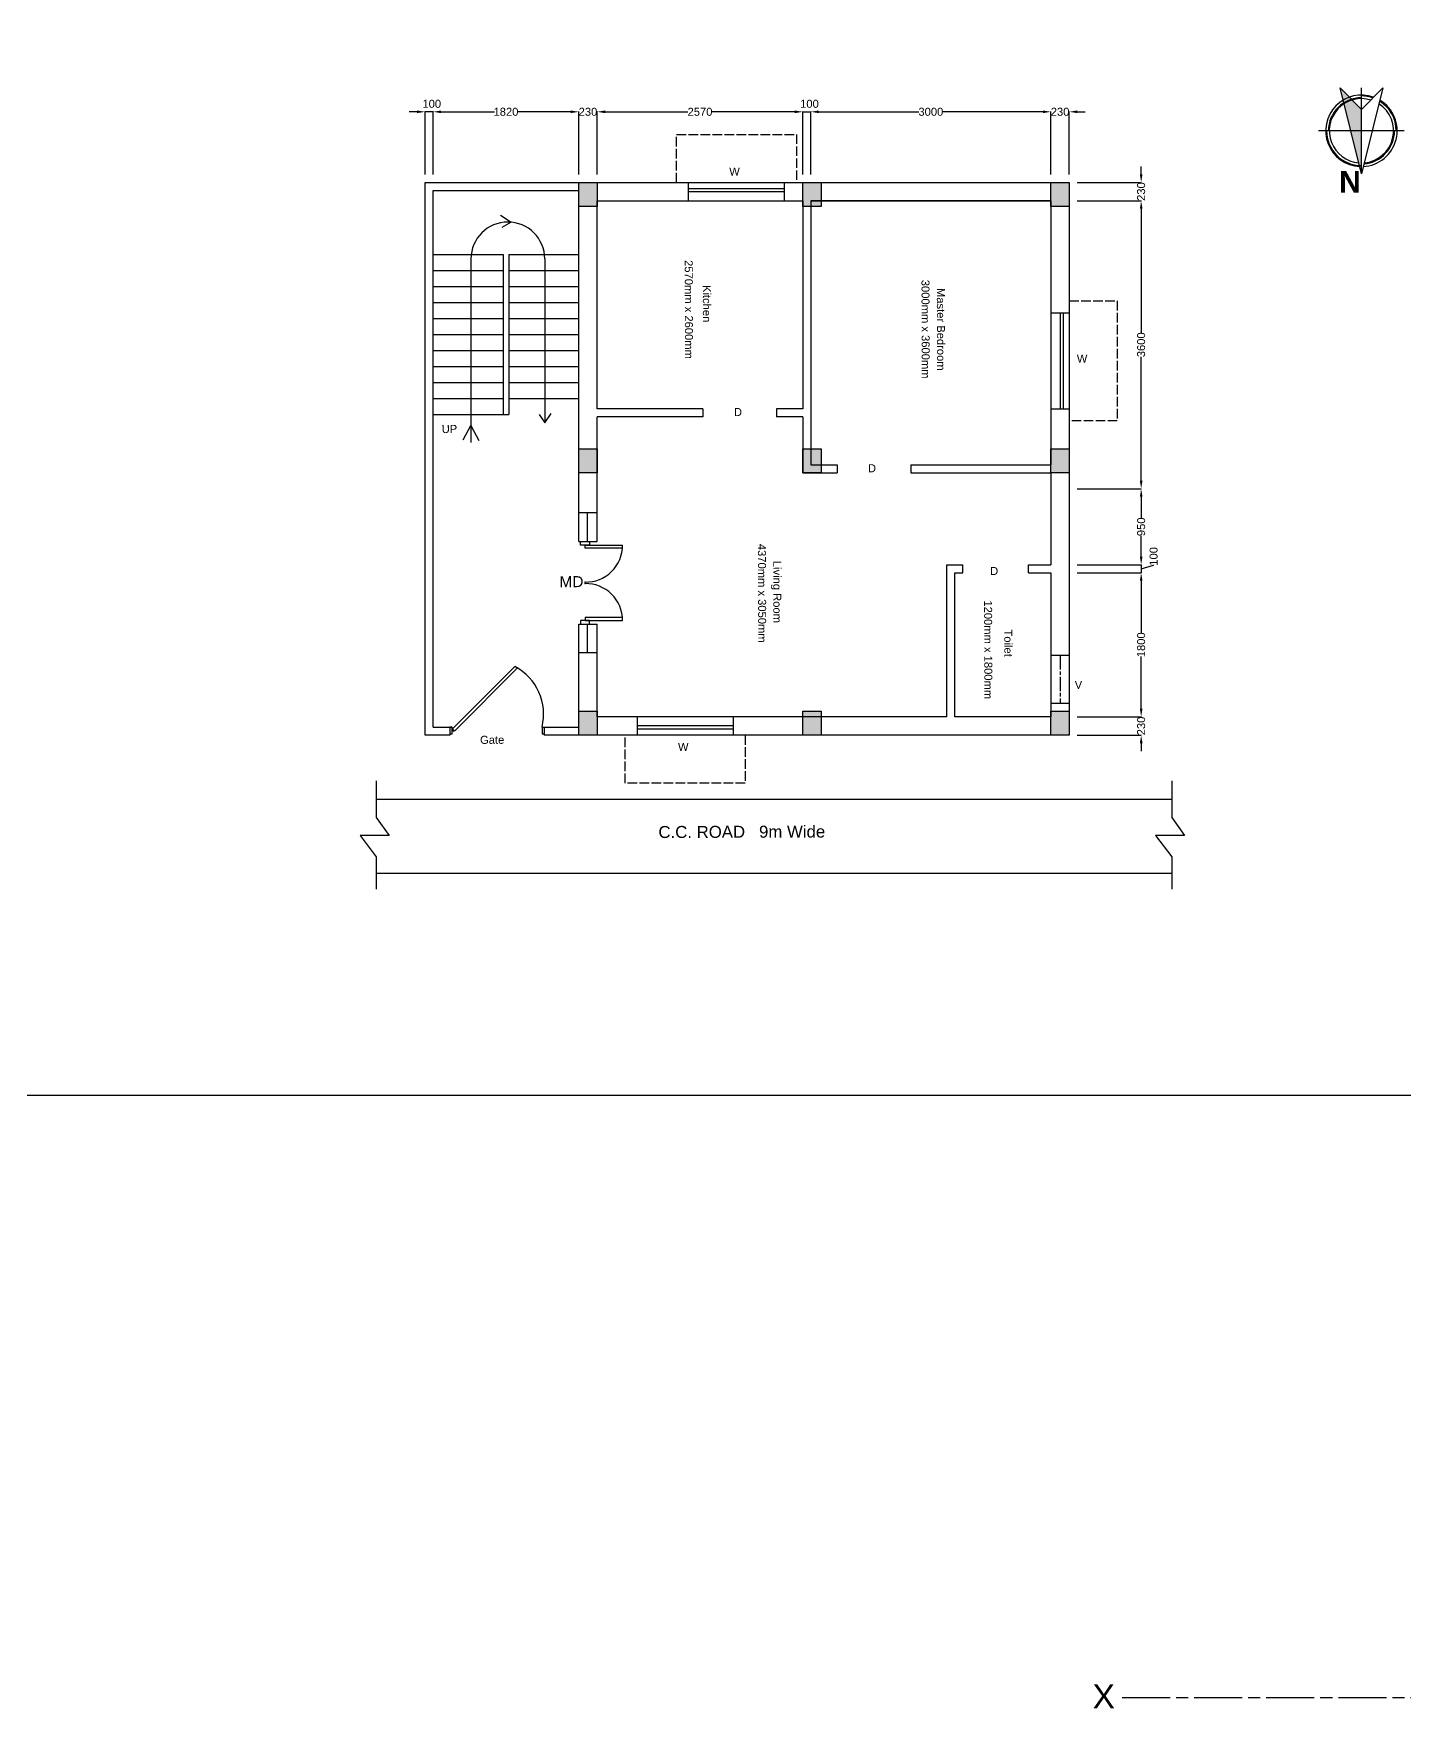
# Model space of a CAD drawing. Header units: millimetres. Extents: x 0 to 454357, y 0 to 194260.
# Drawn here: x 64000 to 81133, y 22038 to 42975 of the extents above; entities that cross this region are included whole.
import ezdxf

# ---------------------------------------------------------------- set-up
doc = ezdxf.new("R2010")
doc.units = ezdxf.units.MM
doc.linetypes.add('ACAD_ISO02W100', pattern=[15, 12, -3])
doc.linetypes.add('ACAD_ISO08W100', pattern=[36, 24, -3, 6, -3])
doc.styles.add('SANSSERIFBOLD', font='SASB____.pfb', dxfattribs={"height": 0.3})
doc.styles.get("Standard").update_dxf_attribs({"font": 'arial.ttf'})
doc.dimstyles.new('ISO-25', dxfattribs={"dimtxt": 100, "dimasz": 100, "dimexe": 1.25, "dimexo": 100, "dimgap": 1, "dimtad": 0, "dimdec": 0, "dimtxsty": 'Standard', "dimcen": 2.5, "dimadec": 0, "dimazin": 0, "dimtfac": 1, "dimtdec": 0, "dimtmove": 0, "dimatfit": 3, "dimfxl": 1, "dimarcsym": 0})

# ---------------------------------------------------------------- blocks, each defined once
blk = doc.blocks.new('*D33')
at = {"color": 0, "lineweight": -2, "transparency": 16777216}
for p, q in [((68994, 41214), (68994, 41998)), ((69094, 41996), (69759, 41996)), ((70714, 41996), (70050, 41996)), ((70814, 41214), (70814, 41998))]:
    blk.add_line(p, q, dxfattribs=at)
at = {"color": 0, "transparency": 16777216}
for points in [[(69094, 42013), (69094, 41980), (68994, 41996)], [(70714, 42013), (70714, 41980), (70814, 41996)]]:
    blk.add_solid(points, dxfattribs=at)
at = {"layer": 'Defpoints', "color": 0, "transparency": 16777216}
for p in [(70814, 41996), (68994, 41114), (70814, 41114)]:
    blk.add_point(p, dxfattribs=at)
at = {"color": 0, "transparency": 16777216, "insert": (69904, 41996), "char_height": 100, "attachment_point": 5}
blk.add_mtext('1820', dxfattribs=at)
blk = doc.blocks.new('*D34')
at = {"color": 0, "lineweight": -2, "transparency": 16777216}
for p, q in [((70714, 41996), (70614, 41996)), ((70814, 41214), (70814, 41998)), ((70814, 41996), (70817, 41996)), ((71044, 41996), (71041, 41996)), ((71044, 41214), (71044, 41998)), ((71144, 41996), (71244, 41996))]:
    blk.add_line(p, q, dxfattribs=at)
at = {"color": 0, "transparency": 16777216}
for points in [[(70714, 42013), (70714, 41980), (70814, 41996)], [(71144, 42013), (71144, 41980), (71044, 41996)]]:
    blk.add_solid(points, dxfattribs=at)
at = {"layer": 'Defpoints', "color": 0, "transparency": 16777216}
for p in [(71044, 41996), (70814, 41114), (71044, 41114)]:
    blk.add_point(p, dxfattribs=at)
at = {"color": 0, "transparency": 16777216, "insert": (70929, 41996), "char_height": 100, "attachment_point": 5}
blk.add_mtext('230', dxfattribs=at)
blk = doc.blocks.new('*D35')
at = {"color": 0, "lineweight": -2, "transparency": 16777216}
for p, q in [((71044, 41214), (71044, 41998)), ((71144, 41996), (72178, 41996)), ((73514, 41996), (72480, 41996)), ((73614, 41214), (73614, 41998))]:
    blk.add_line(p, q, dxfattribs=at)
at = {"color": 0, "transparency": 16777216}
for points in [[(71144, 42013), (71144, 41980), (71044, 41996)], [(73514, 42013), (73514, 41980), (73614, 41996)]]:
    blk.add_solid(points, dxfattribs=at)
at = {"layer": 'Defpoints', "color": 0, "transparency": 16777216}
for p in [(73614, 41996), (71044, 41114), (73614, 41114)]:
    blk.add_point(p, dxfattribs=at)
at = {"color": 0, "transparency": 16777216, "insert": (72329, 41996), "char_height": 100, "attachment_point": 5}
blk.add_mtext('2570', dxfattribs=at)
blk = doc.blocks.new('*D36')
at = {"color": 0, "lineweight": -2, "transparency": 16777216}
for p, q in [((73514, 41996), (73414, 41996)), ((73614, 41214), (73614, 41998)), ((73614, 41996), (73714, 41996)), ((73714, 41214), (73714, 41998)), ((73814, 41996), (73914, 41996))]:
    blk.add_line(p, q, dxfattribs=at)
at = {"color": 0, "transparency": 16777216}
for points in [[(73514, 42013), (73514, 41980), (73614, 41996)], [(73814, 42013), (73814, 41980), (73714, 41996)]]:
    blk.add_solid(points, dxfattribs=at)
at = {"layer": 'Defpoints', "color": 0, "transparency": 16777216}
for p in [(73714, 41996), (73614, 41114), (73714, 41114)]:
    blk.add_point(p, dxfattribs=at)
at = {"color": 0, "transparency": 16777216, "insert": (73697, 42096), "char_height": 100, "attachment_point": 5}
blk.add_mtext('100', dxfattribs=at)
blk = doc.blocks.new('*D37')
at = {"color": 0, "lineweight": -2, "transparency": 16777216}
for p, q in [((73714, 41214), (73714, 41998)), ((73814, 41996), (75064, 41996)), ((76614, 41996), (75364, 41996)), ((76714, 41214), (76714, 41998))]:
    blk.add_line(p, q, dxfattribs=at)
at = {"color": 0, "transparency": 16777216}
for points in [[(73814, 42013), (73814, 41980), (73714, 41996)], [(76614, 42013), (76614, 41980), (76714, 41996)]]:
    blk.add_solid(points, dxfattribs=at)
at = {"layer": 'Defpoints', "color": 0, "transparency": 16777216}
for p in [(76714, 41996), (73714, 41114), (76714, 41114)]:
    blk.add_point(p, dxfattribs=at)
at = {"color": 0, "transparency": 16777216, "insert": (75214, 41996), "char_height": 100, "attachment_point": 5}
blk.add_mtext('3000', dxfattribs=at)
blk = doc.blocks.new('*D38')
at = {"color": 0, "lineweight": -2, "transparency": 16777216}
for p, q in [((76614, 41996), (76514, 41996)), ((76714, 41214), (76714, 41998)), ((76714, 41996), (76717, 41996)), ((76944, 41996), (76941, 41996)), ((76944, 41214), (76944, 41998)), ((77044, 41996), (77144, 41996))]:
    blk.add_line(p, q, dxfattribs=at)
at = {"color": 0, "transparency": 16777216}
for points in [[(76614, 42013), (76614, 41980), (76714, 41996)], [(77044, 42013), (77044, 41980), (76944, 41996)]]:
    blk.add_solid(points, dxfattribs=at)
at = {"layer": 'Defpoints', "color": 0, "transparency": 16777216}
for p in [(76944, 41996), (76714, 41114), (76944, 41114)]:
    blk.add_point(p, dxfattribs=at)
at = {"color": 0, "transparency": 16777216, "insert": (76829, 41996), "char_height": 100, "attachment_point": 5}
blk.add_mtext('230', dxfattribs=at)
blk = doc.blocks.new('*D28')
at = {"color": 0, "lineweight": -2, "transparency": 16777216}
for p, q in [((77842, 41214), (77842, 41314)), ((77044, 41114), (77843, 41114)), ((77842, 41114), (77842, 41111)), ((77044, 40884), (77843, 40884)), ((77842, 40884), (77842, 40887)), ((77842, 40784), (77842, 40684))]:
    blk.add_line(p, q, dxfattribs=at)
at = {"color": 0, "transparency": 16777216}
for points in [[(77826, 41214), (77859, 41214), (77842, 41114)], [(77826, 40784), (77859, 40784), (77842, 40884)]]:
    blk.add_solid(points, dxfattribs=at)
at = {"layer": 'Defpoints', "color": 0, "transparency": 16777216}
for p in [(76944, 41114), (76944, 40884), (77842, 40884)]:
    blk.add_point(p, dxfattribs=at)
at = {"color": 0, "transparency": 16777216, "insert": (77842, 40999), "char_height": 100, "attachment_point": 5, "rotation": 90}
blk.add_mtext('230', dxfattribs=at)
blk = doc.blocks.new('*D29')
at = {"color": 0, "lineweight": -2, "transparency": 16777216}
for p, q in [((77044, 40884), (77843, 40884)), ((77842, 40784), (77842, 39234)), ((77842, 37384), (77842, 38934)), ((77044, 37284), (77843, 37284))]:
    blk.add_line(p, q, dxfattribs=at)
at = {"color": 0, "transparency": 16777216}
for points in [[(77826, 40784), (77859, 40784), (77842, 40884)], [(77826, 37384), (77859, 37384), (77842, 37284)]]:
    blk.add_solid(points, dxfattribs=at)
at = {"layer": 'Defpoints', "color": 0, "transparency": 16777216}
for p in [(76944, 40884), (76944, 37284), (77842, 37284)]:
    blk.add_point(p, dxfattribs=at)
at = {"color": 0, "transparency": 16777216, "insert": (77842, 39084), "char_height": 100, "attachment_point": 5, "rotation": 90}
blk.add_mtext('3600', dxfattribs=at)
blk = doc.blocks.new('*D30')
at = {"color": 0, "lineweight": -2, "transparency": 16777216}
for p, q in [((77044, 37284), (77843, 37284)), ((77842, 37184), (77842, 36920)), ((77842, 36434), (77842, 36698)), ((77044, 36334), (77843, 36334))]:
    blk.add_line(p, q, dxfattribs=at)
at = {"color": 0, "transparency": 16777216}
for points in [[(77826, 37184), (77859, 37184), (77842, 37284)], [(77826, 36434), (77859, 36434), (77842, 36334)]]:
    blk.add_solid(points, dxfattribs=at)
at = {"layer": 'Defpoints', "color": 0, "transparency": 16777216}
for p in [(76944, 37284), (76944, 36334), (77842, 36334)]:
    blk.add_point(p, dxfattribs=at)
at = {"color": 0, "transparency": 16777216, "insert": (77842, 36809), "char_height": 100, "attachment_point": 5, "rotation": 90}
blk.add_mtext('950', dxfattribs=at)
blk = doc.blocks.new('*D31')
at = {"color": 0, "lineweight": -2, "transparency": 16777216}
for p, q in [((77842, 36434), (77842, 36534)), ((77044, 36334), (77843, 36334)), ((77044, 36234), (77843, 36234)), ((77842, 36334), (77842, 36234)), ((77842, 36334), (77842, 36234)), ((77842, 36284), (77998, 36331)), ((77998, 36331), (77998, 36333)), ((77842, 36134), (77842, 36034))]:
    blk.add_line(p, q, dxfattribs=at)
at = {"color": 0, "transparency": 16777216}
for points in [[(77826, 36434), (77859, 36434), (77842, 36334)], [(77826, 36134), (77859, 36134), (77842, 36234)]]:
    blk.add_solid(points, dxfattribs=at)
at = {"layer": 'Defpoints', "color": 0, "transparency": 16777216}
for p in [(76944, 36334), (76944, 36234), (77842, 36234)]:
    blk.add_point(p, dxfattribs=at)
at = {"color": 0, "transparency": 16777216, "insert": (77998, 36439), "char_height": 100, "attachment_point": 5, "rotation": 90}
blk.add_mtext('100', dxfattribs=at)
blk = doc.blocks.new('*D32')
at = {"color": 0, "lineweight": -2, "transparency": 16777216}
for p, q in [((77044, 36234), (77843, 36234)), ((77842, 36134), (77842, 35479)), ((77842, 34534), (77842, 35189)), ((77044, 34434), (77843, 34434))]:
    blk.add_line(p, q, dxfattribs=at)
at = {"color": 0, "transparency": 16777216}
for points in [[(77826, 36134), (77859, 36134), (77842, 36234)], [(77826, 34534), (77859, 34534), (77842, 34434)]]:
    blk.add_solid(points, dxfattribs=at)
at = {"layer": 'Defpoints', "color": 0, "transparency": 16777216}
for p in [(76944, 36234), (76944, 34434), (77842, 34434)]:
    blk.add_point(p, dxfattribs=at)
at = {"color": 0, "transparency": 16777216, "insert": (77842, 35334), "char_height": 100, "attachment_point": 5, "rotation": 90}
blk.add_mtext('1800', dxfattribs=at)
blk = doc.blocks.new('*D40')
at = {"color": 0, "lineweight": -2, "transparency": 16777216}
for p, q in [((77842, 34534), (77842, 34634)), ((77044, 34434), (77843, 34434)), ((77842, 34434), (77842, 34431)), ((77044, 34204), (77843, 34204)), ((77842, 34204), (77842, 34207)), ((77842, 34104), (77842, 34004))]:
    blk.add_line(p, q, dxfattribs=at)
at = {"color": 0, "transparency": 16777216}
for points in [[(77826, 34534), (77859, 34534), (77842, 34434)], [(77826, 34104), (77859, 34104), (77842, 34204)]]:
    blk.add_solid(points, dxfattribs=at)
at = {"layer": 'Defpoints', "color": 0, "transparency": 16777216}
for p in [(76944, 34434), (76944, 34204), (77842, 34204)]:
    blk.add_point(p, dxfattribs=at)
at = {"color": 0, "transparency": 16777216, "insert": (77842, 34319), "char_height": 100, "attachment_point": 5, "rotation": 90}
blk.add_mtext('230', dxfattribs=at)
blk = doc.blocks.new('*D48')
at = {"color": 0, "lineweight": -2, "transparency": 16777216}
for p, q in [((68794, 41996), (68694, 41996)), ((68894, 41214), (68894, 41998)), ((68994, 41996), (68894, 41996)), ((68994, 41214), (68994, 41998)), ((69094, 41996), (69194, 41996))]:
    blk.add_line(p, q, dxfattribs=at)
at = {"color": 0, "transparency": 16777216}
for points in [[(68794, 42013), (68794, 41980), (68894, 41996)], [(69094, 42013), (69094, 41980), (68994, 41996)]]:
    blk.add_solid(points, dxfattribs=at)
at = {"layer": 'Defpoints', "color": 0, "transparency": 16777216}
for p in [(68894, 41996), (68894, 41114), (68994, 41114)]:
    blk.add_point(p, dxfattribs=at)
at = {"color": 0, "transparency": 16777216, "insert": (68977, 42096), "char_height": 100, "attachment_point": 5}
blk.add_mtext('100', dxfattribs=at)

msp = doc.modelspace()

# ---------------------------------------------------------------- hatches: boundary and pattern name
h = msp.add_hatch(color=256)
h.dxf.hatch_style = 1
h.paths.add_polyline_path([(71044.1, 41114), (70814.1, 41114), (70814.1, 40814), (71044.1, 40814)])
h.paths.add_polyline_path([(73844.1, 41114), (73614.1, 41114), (73614.1, 40814), (73714.1, 40814), (73714.1, 40884), (73844.1, 40884)])
h.paths.add_polyline_path([(76944.1, 41114), (76714.1, 41114), (76714.1, 40814), (76944.1, 40814)])
h.paths.add_polyline_path([(76944.1, 37784), (76714.1, 37784), (76714.1, 37484), (76944.1, 37484)])
h.paths.add_polyline_path([(76944.1, 34504), (76714.1, 34504), (76714.1, 34204), (76944.1, 34204)])
h.paths.add_polyline_path([(73843.6, 34504), (73613.6, 34504), (73613.6, 34434), (73843.6, 34434)])
h.paths.add_polyline_path([(73843.6, 34434), (73613.6, 34434), (73613.6, 34204), (73843.6, 34204)])
h.paths.add_polyline_path([(71044.1, 34504), (70814.1, 34504), (70814.1, 34204), (71044.1, 34204)])
h.paths.add_polyline_path([(71044.1, 37784), (70814.1, 37784), (70814.1, 37484), (71044.1, 37484)])
h.paths.add_polyline_path([(73844.1, 37784), (73714.1, 37784), (73714.1, 37584), (73844.1, 37584)], flags=17)
h.paths.add_polyline_path([(73844.1, 37584), (73714.1, 37584), (73714.1, 37784), (73614.1, 37784), (73614.1, 37484), (73844.1, 37484)])
h.paths.add_polyline_path([(73844.1, 40884), (73714.1, 40884), (73714.1, 40814), (73844.1, 40814)], flags=17)

# ---------------------------------------------------------------- linework, layer by layer
for p, q in [((80594.4, 41222.6), (80327.4, 42294.8)), ((80327.4, 42294.8), (80595.2, 42026.6)), ((80594.4, 41222.6), (80595.4, 42294.6)), ((80863.4, 42294.3), (80594.4, 41222.6)), ((80595.2, 42026.6), (80863.4, 42294.3)), ((81130.9, 41758.1), (80058.9, 41759.1)), ((68894.1, 41114), (76944.1, 41114)), ((72184.1, 40884), (72184.1, 41114)), ((72184.1, 41039), (73384.1, 41039)), ((73384.1, 40884), (73384.1, 41114)), ((68994.1, 34304), (68994.1, 41014.6)), ((68994.1, 41014.6), (70814.1, 41014.6)), ((70814.1, 36623.6), (70814.1, 41014.6)), ((71044.1, 38284), (71044.1, 40884)), ((71044.1, 40884), (73614.1, 40884)), ((72184.1, 40999), (73384.1, 40999)), ((73614.1, 40884), (73614.1, 38284)), ((73714.1, 40884), (76714.1, 40884)), ((76714.1, 40884), (73714.1, 40884)), ((73714.1, 40884), (73714.1, 37584)), ((69834.9, 40705.5), (69969.7, 40616.6)), ((69969.7, 40616.6), (69851.1, 40551.7)), ((68994.1, 40214.6), (69869.1, 40214.6)), ((69869.1, 40214.6), (69869.1, 38214.6)), ((69939.1, 40214.6), (70814.1, 40214.6)), ((69939.1, 40214.6), (69939.1, 38214.6)), ((68994.1, 40014.6), (69869.1, 40014.6)), ((69466.6, 40157.1), (69466.6, 37863.7)), ((69939.1, 40014.6), (70814.1, 40014.6)), ((70389.3, 40157.1), (70389.3, 38108.3)), ((68994.1, 39814.6), (69869.1, 39814.6)), ((69939.1, 39814.6), (70814.1, 39814.6)), ((68994.1, 39614.6), (69869.1, 39614.6)), ((69939.1, 39614.6), (70814.1, 39614.6)), ((68994.1, 39414.6), (69869.1, 39414.6)), ((69939.1, 39414.6), (70814.1, 39414.6)), ((76714.1, 39484), (76944.1, 39484)), ((76829.1, 39484), (76829.1, 38284)), ((76869.1, 39484), (76869.1, 38284)), ((68994.1, 39214.6), (69869.1, 39214.6)), ((69939.1, 39214.6), (70814.1, 39214.6)), ((68994.1, 39014.6), (69869.1, 39014.6)), ((69939.1, 39014.6), (70814.1, 39014.6)), ((68994.1, 38814.6), (69869.1, 38814.6)), ((69939.1, 38814.6), (70814.1, 38814.6)), ((68994.1, 38614.6), (69869.1, 38614.6)), ((69939.1, 38614.6), (70814.1, 38614.6)), ((68994.1, 38414.6), (69869.1, 38414.6)), ((69939.1, 38414.6), (70814.1, 38414.6)), ((68994.1, 38214.6), (69939.1, 38214.6)), ((70317.6, 38214.2), (70389.3, 38108.3)), ((70389.3, 38108.3), (70470, 38224.6)), ((72364.1, 38284), (71044.1, 38284)), ((71044.1, 36623.6), (71044.1, 38184)), ((72364.1, 38184), (71044.1, 38184)), ((72364.1, 38284), (72364.1, 38184)), ((73614.1, 38284), (73284.1, 38284)), ((73284.1, 38284), (73284.1, 38184)), ((73614.1, 38184), (73284.1, 38184)), ((73614.1, 38184), (73614.1, 37484)), ((76714.1, 38284), (76944.1, 38284)), ((69371.2, 37897.5), (69466.6, 38076.2)), ((69466.6, 38076.2), (69566.2, 37889.4)), ((73614.1, 37484), (74044.1, 37484)), ((73714.1, 37584), (74044.1, 37584)), ((74044.1, 37584), (74044.1, 37484)), ((74964.1, 37584), (74964.1, 37484)), ((71025.7, 36982.5), (70814.1, 36982.5)), ((71044.1, 36982.5), (70831.9, 36982.5)), ((70919.9, 36982.5), (70919.9, 36623.6)), ((70814.1, 36623.6), (71044.1, 36623.6)), ((70837.1, 36577.6), (70837.1, 36623.6)), ((70947.5, 36577.6), (70837.1, 36577.6)), ((70892.3, 36540.7), (70892.3, 36577.6)), ((70892.3, 36577.6), (71361.6, 36577.6)), ((71361.6, 36540.7), (70892.3, 36540.7)), ((70947.5, 36623.6), (70947.5, 36577.6)), ((75414.1, 34434), (75414.1, 36334)), ((75414.1, 36334), (75614.1, 36334)), ((75514.1, 34434), (75514.1, 36234)), ((75514.1, 36234), (75614.1, 36234)), ((75614.1, 36234), (75614.1, 36334)), ((76434.1, 36334), (76714.1, 36334)), ((76434.1, 36234), (76434.1, 36334)), ((76434.1, 36234), (76714.1, 36234)), ((70947.5, 35639), (70837.1, 35639)), ((70837.1, 35639), (70837.1, 35592.9)), ((71361.6, 35675.8), (70892.3, 35675.8)), ((70892.3, 35675.8), (70892.3, 35639)), ((70892.3, 35639), (71361.6, 35639)), ((70947.5, 35592.9), (70947.5, 35639)), ((70814.1, 34304), (70814.1, 35592.9)), ((70814.1, 35592.9), (71044.1, 35592.9)), ((70919.9, 35592.9), (70919.9, 35234)), ((71044.1, 34434), (71044.1, 35592.9)), ((71044.1, 35234), (70814.1, 35234)), ((71044.1, 34434), (71044.1, 35234)), ((76714.1, 35204), (76944.1, 35204)), ((69235.9, 34282.3), (70016.8, 35063.2)), ((69261.9, 34256.3), (70050.3, 35044)), ((76714.1, 34604), (76944.1, 34604)), ((71544.1, 34434), (71544.1, 34204)), ((72744.1, 34434), (72744.1, 34204)), ((68994.1, 34304), (69230.1, 34304)), ((69202.5, 34304), (69202.5, 34221.2)), ((69230.1, 34304), (69202.5, 34304)), ((69202.5, 34304), (69202.5, 34204)), ((69202.5, 34221.2), (69230.1, 34221.2)), ((69230.1, 34221.2), (69230.1, 34304)), ((69261.9, 34256.3), (69235.9, 34282.3)), ((70355.6, 34304), (70814.1, 34304)), ((70355.6, 34304), (70355.6, 34221.2)), ((70355.6, 34221.2), (70383.2, 34221.2)), ((70383.2, 34304), (70383.2, 34204)), ((72744.1, 34319), (71544.1, 34319)), ((72744.1, 34279), (71544.1, 34279)), ((68284.1, 33404), (78224.1, 33404)), ((68284.1, 32480.9), (78224.1, 32480.9))]:
    msp.add_line(p, q)
at = {"linetype": 'ACAD_ISO08W100', "ltscale": 7.5}
msp.add_line((76829.1, 35204), (76829.1, 34604), dxfattribs=at)
at = {"linetype": 'ACAD_ISO08W100', "ltscale": 25}
msp.add_line((77606.2, 22174.6), (92501.4, 22174.6), dxfattribs=at)
for points in [[(63000, 29700), (63000, 44550), (84000, 44550), (84000, 29700), (63000, 29700)], [(71044.1, 41114), (71044.1, 40814), (70814.1, 40814), (70814.1, 41114)], [(73844.1, 41114), (73844.1, 40814), (73614.1, 40814), (73614.1, 41114)], [(76944.1, 41114), (76944.1, 40814), (76714.1, 40814), (76714.1, 41114)], [(71044.1, 37784), (71044.1, 37484), (70814.1, 37484), (70814.1, 37784)], [(73844.1, 37784), (73844.1, 37484), (73614.1, 37484), (73614.1, 37784)], [(76944.1, 37784), (76944.1, 37484), (76714.1, 37484), (76714.1, 37784)], [(71044.1, 34504), (71044.1, 34204), (70814.1, 34204), (70814.1, 34504)], [(73843.6, 34504), (73843.6, 34204), (73613.6, 34204), (73613.6, 34504)], [(76944.1, 34504), (76944.1, 34204), (76714.1, 34204), (76714.1, 34504)]]:
    msp.add_lwpolyline(points, close=True)
at = {"linetype": 'ACAD_ISO02W100', "ltscale": 10}
for points in [[(72034.1, 41114), (72034.1, 41714), (73534.1, 41714), (73534.1, 41114)], [(76944.1, 39634), (77544.1, 39634), (77544.1, 38134), (76944.1, 38134)], [(72894.1, 34204), (72894.1, 33604), (71394.1, 33604), (71394.1, 34204)]]:
    msp.add_lwpolyline(points, dxfattribs=at)
for points in [[(68894.1, 34204), (68894.1, 41114), (76944.1, 41114), (76944.1, 34204), (70383.2, 34204)], [(73614.1, 40884), (73614.1, 38284)], [(76714.1, 40884), (76714.1, 37584)], [(74964.1, 37584), (76714.1, 37584)], [(74964.1, 37484), (76714.1, 37484)], [(76714.1, 37484), (76714.1, 36334)], [(76714.1, 36234), (76714.1, 34434), (75514.1, 34434)], [(75414.1, 34434), (71044.1, 34434)], [(69202.5, 34204), (68894.1, 34204)], [(68284.1, 33634), (68284.1, 33174.1), (68444.5, 32951.3), (68080.2, 32951.3), (68284.1, 32681.9), (68284.1, 32279.9)], [(78224.1, 33634), (78224.1, 33174.1), (78384.5, 32951.3), (78020.2, 32951.3), (78224.1, 32681.9), (78224.1, 32279.9)]]:
    msp.add_lwpolyline(points)
msp.add_circle((69240.7, 34262.6), 10.6)
for centre, radius, start, end in [((80594.9, 41758.6), 446.7, 70.0518, 267.06355), ((80594.9, 41758.6), 413.2, 89.9477, 179.9477), ((80594.9, 41758.6), 402, 73.07321, 265.11644), ((80594.9, 41758.6), 435.5, 70.74208, 89.9477), ((80594.9, 41758.6), 446.7, 272.83186, 58.99107), ((80594.9, 41758.6), 402, 274.77897, 57.04395), ((80594.9, 41758.6), 435.5, 359.9477, 58.54361), ((80594.9, 41758.6), 435.5, 179.9477, 269.9477), ((80594.9, 41758.6), 413.2, 274.25059, 359.9477), ((69927.9, 40157.1), 461.4, 0, 180), ((70901.4, 36577.6), 460.2, 268.86547, 0), ((70901.4, 35639), 460.2, 0, 91.13453), ((69696.6, 34465.1), 678.4, 346.26882, 61.83534)]:
    msp.add_arc(centre, radius, start, end)
for p in [(70892.3, 36117.5), (70892.3, 36099.1)]:
    msp.add_point(p)
msp.add_solid([(80594.4, 41222.6), (80327.4, 42294.8), (80595.2, 42026.6)])

# ---------------------------------------------------------------- texts
for s, height, rotation, p in [('W', 100, 0.17556, (72695, 41198.8)), ('2570mm x 2600mm', 100, 270.17556, (72138.1, 40142)), ('Kitchen', 100, 270.17556, (72364.3, 39830.8)), ('3000mm x 3600mm', 100, 270.17556, (75096.5, 39896.2)), ('Master Bedroom', 100, 270.17556, (75289.1, 39793.6)), ('W', 100, 0.17556, (77038.5, 38860.6)), ('D', 100, 0.17556, (72753.2, 38193.1)), ('UP', 100, 1.07254, (69101.9, 37979.8)), ('D', 100, 0.17556, (74427.9, 37490.3)), ('4370mm x 3050mm', 100, 270.17556, (73053, 36595.3)), ('Living Room', 100, 270.17556, (73243.9, 36382.9)), ('D', 100, 0.17556, (75954.7, 36206.2)), ('MD', 138.04, 0.17556, (70573, 36053.6)), ('1200mm x 1800mm', 100, 270.17556, (75879.2, 35888.7)), ('Toilet', 100, 270.17556, (76131.3, 35525.1)), ('V', 100, 0.17556, (77012.1, 34782.8)), ('Gate', 100, 0.17556, (69580.6, 34095.6)), ('W', 100, 0.17556, (72054.1, 34007.7)), ('C.C. ROAD   9m Wide', 150, 0.17556, (71809.9, 32918.6)), ('X', 300, 0.17556, (77235.4, 22037.7))]:
    msp.add_text(s, height=height, rotation=rotation).set_placement(p)
at = {"style": 'SANSSERIFBOLD', "width": 1}
msp.add_text('N', height=268.6, rotation=180, dxfattribs=at).set_placement((80586.4, 41254.9))

# ---------------------------------------------------------------- dimensions: what is measured, and where the dimension line sits
for base, p1, p2, picture, middle in [((68894.1, 41996.4), (68994.1, 41114), (68894.1, 41114), '*D48', (68977.1, 42096.4)), ((73714.1, 41996.4), (73614.1, 41114), (73714.1, 41114), '*D36', (73697.1, 42096.4)), ((70814.1, 41996.4), (68994.1, 41114), (70814.1, 41114), '*D33', (69904.1, 41996.4)), ((71044.1, 41996.4), (70814.1, 41114), (71044.1, 41114), '*D34', (70929.1, 41996.4)), ((73614.1, 41996.4), (71044.1, 41114), (73614.1, 41114), '*D35', (72329.1, 41996.4)), ((76714.1, 41996.4), (73714.1, 41114), (76714.1, 41114), '*D37', (75214.1, 41996.4)), ((76944.1, 41996.4), (76714.1, 41114), (76944.1, 41114), '*D38', (76829.1, 41996.4))]:
    dim = msp.add_linear_dim(base=base, p1=p1, p2=p2, dimstyle='ISO-25', override={"dimtmove": 1})
    dim.commit()
    dim.dimension.update_dxf_attribs({"geometry": picture, "text_midpoint": middle})
for base, p1, p2, picture, middle in [((77842.2, 40884), (76944.1, 41114), (76944.1, 40884), '*D28', (77842.2, 40999)), ((77842.2, 37284), (76944.1, 40884), (76944.1, 37284), '*D29', (77842.2, 39084)), ((77842.2, 36334), (76944.1, 37284), (76944.1, 36334), '*D30', (77842.2, 36809)), ((77842.2, 36234), (76944.1, 36334), (76944.1, 36234), '*D31', (77998.1, 36333.8)), ((77842.2, 34434), (76944.1, 36234), (76944.1, 34434), '*D32', (77842.2, 35334)), ((77842.2, 34204), (76944.1, 34434), (76944.1, 34204), '*D40', (77842.2, 34319))]:
    dim = msp.add_linear_dim(base=base, p1=p1, p2=p2, angle=90, dimstyle='ISO-25', override={"dimtmove": 1})
    dim.commit()
    dim.dimension.update_dxf_attribs({"geometry": picture, "text_midpoint": middle})

doc.saveas('drawing.dxf')
